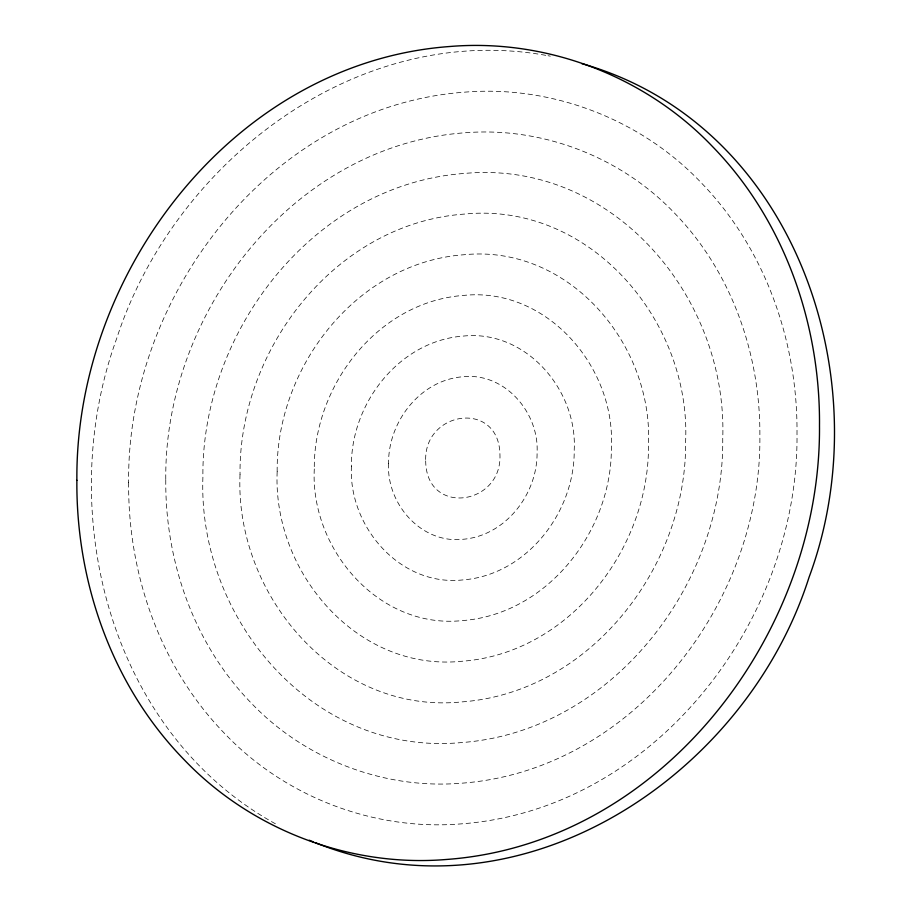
<?xml version="1.0" encoding="UTF-8"?>
<svg xmlns="http://www.w3.org/2000/svg" width="911" height="911" viewBox="0 0 911 911"><rect width="100%" height="100%" fill="white"/><g stroke="black" fill="none" stroke-linecap="round" stroke-linejoin="round"><path stroke-width="0.68" stroke-dasharray="4.55 3.42" d="M545.791 55.332C356.019 21.488 173.716 162.75 116.619 338.687C53.544 511.766 109.229 734.164 278.106 825.241M548.069 55.73L550.335 56.14M425.688 460.841C426.075 516.378 501.824 505.582 499.957 455.193C499.57 399.656 423.809 410.451 425.688 460.841M128.645 482.636C127.847 574.465 160.507 667.934 225.233 734.129C285.416 797.045 374.17 831.048 461 823.886C653.996 809.856 799.175 620.835 797 433.408C797.797 341.579 765.126 248.111 700.411 181.915C640.228 118.988 551.474 84.985 464.644 92.159C271.649 106.188 126.47 295.198 128.645 482.636M165.779 479.892C165.062 561.518 194.1 644.612 251.63 703.451C305.128 759.375 384.021 789.609 461.205 783.232C632.758 770.763 761.801 602.752 759.865 436.141C760.571 354.516 731.544 271.432 674.015 212.593C620.516 156.658 541.624 126.435 464.439 132.812C292.886 145.282 163.843 313.293 165.779 479.892M202.902 477.159C197.676 618.979 313.156 756.46 461.399 742.579C611.509 731.67 724.427 584.657 722.73 438.874C727.969 297.054 612.477 159.573 464.234 173.454C314.124 184.375 201.217 331.376 202.902 477.159M240.037 474.426C234.571 594.826 335.795 714.714 461.604 701.925C590.271 692.576 687.053 566.562 685.607 441.607C691.073 321.207 589.85 201.32 464.041 214.108C335.373 223.457 238.58 349.471 240.037 474.426M277.172 471.693C272.617 572.028 356.964 671.931 461.809 661.272C569.033 653.483 649.68 548.479 648.473 444.34C653.028 344.016 568.669 244.102 463.836 254.761C356.611 262.55 275.953 367.566 277.172 471.693M314.295 468.96C310.047 548.934 378.817 629.273 462.014 620.619C547.784 614.39 612.306 530.384 611.349 447.085C615.597 367.099 546.828 286.76 463.631 295.415C377.849 301.643 313.327 385.649 314.295 468.96M351.43 466.227C348.241 526.205 399.815 586.456 462.207 579.977C526.547 575.296 574.943 512.289 574.215 449.818C577.403 389.828 525.818 329.577 463.426 336.068C399.098 340.737 350.701 403.744 351.43 466.227M388.564 463.494C386.435 503.476 420.814 543.651 462.412 539.323C505.309 536.203 537.57 494.206 537.08 452.551C539.21 412.558 504.819 372.394 463.221 376.721C420.335 379.83 388.075 421.839 388.564 463.494"/><path stroke-width="1.37" d="M581.696 63.588C795.565 124.044 882.042 380.98 809.025 577.358C745.779 776.218 520.99 925.132 315.639 842.812M313.498 841.958L309.239 840.215M76.877 480.325C75.989 582.357 112.281 686.211 184.193 759.763C251.06 829.682 349.676 867.466 446.151 859.494C661.227 844.076 821.266 633.874 819.49 425.631C820.367 323.599 784.075 219.745 712.163 146.193C645.295 76.285 546.68 38.501 450.205 46.472C235.129 61.891 75.089 272.082 76.877 480.325"/></g></svg>
